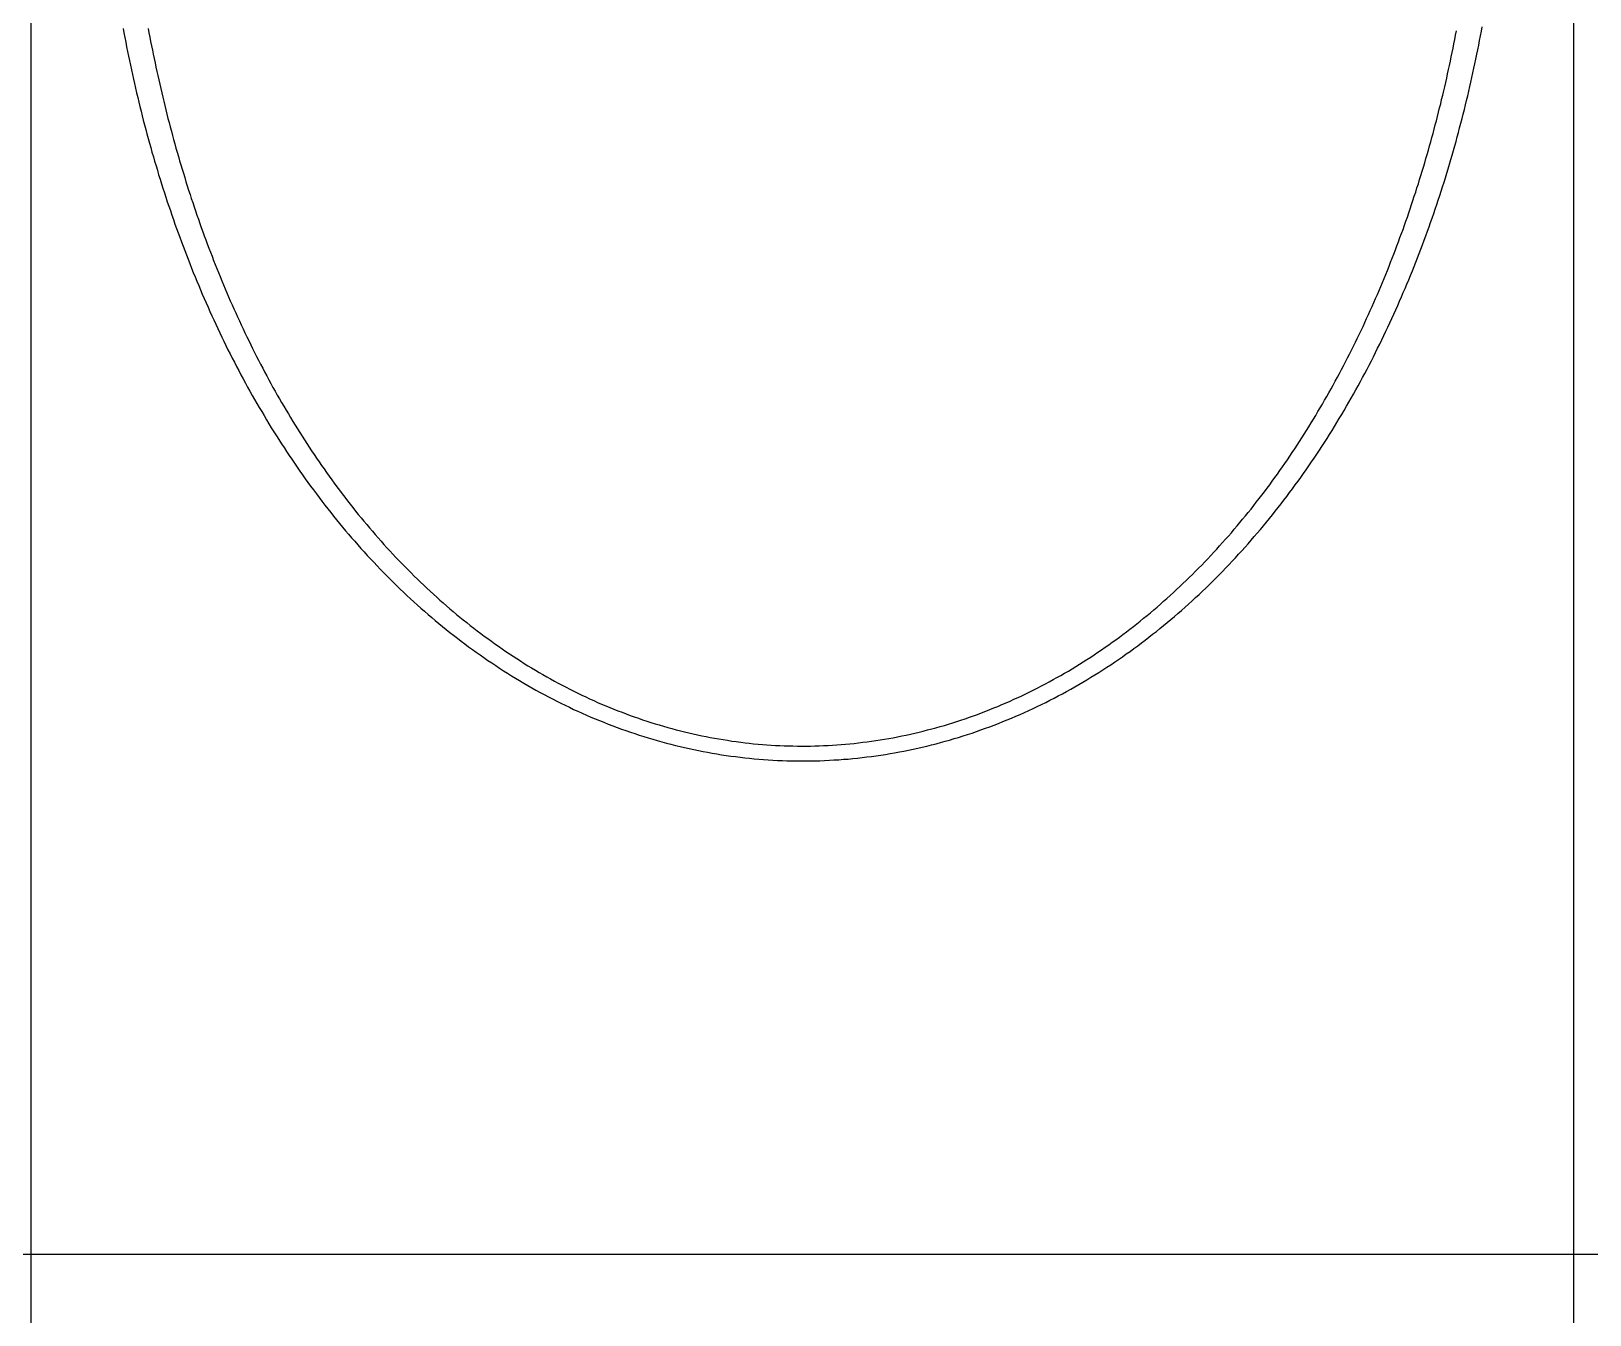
# Model space of a CAD drawing. Header units: millimetres. Extents: x 0 to 3800, y -67 to 2530.
# Drawn here: x 3326.2 to 3337.38, y 966.71 to 975.92 of the extents above; entities that cross this region are included whole.
import ezdxf
from ezdxf.lldxf.tags import DXFTag

# ---------------------------------------------------------------- set-up
doc = ezdxf.new("R2010")
doc.units = ezdxf.units.MM
doc.layers.add('내부선 및 부속', color=4, linetype='Continuous')
doc.layers.add('중심선', color=1, linetype='DASHED')
tags = doc.linetypes.add('DASHDOT', pattern=[70, 31, -13, 13, -13]).pattern_tags.tags
tags[10:11] = [DXFTag(74, 4), DXFTag(75, 0), DXFTag(340, '0'), DXFTag(46, 0.0), DXFTag(50, 0.0), DXFTag(44, 0.0), DXFTag(45, 0.0)]
tags[8:9] = [DXFTag(74, 4), DXFTag(75, 0), DXFTag(340, '0'), DXFTag(46, 0.0), DXFTag(50, 0.0), DXFTag(44, 0.0), DXFTag(45, 0.0)]
tags[6:7] = [DXFTag(74, 4), DXFTag(75, 0), DXFTag(340, '0'), DXFTag(46, 0.0), DXFTag(50, 0.0), DXFTag(44, 0.0), DXFTag(45, 0.0)]
tags[4:5] = [DXFTag(74, 4), DXFTag(75, 0), DXFTag(340, '0'), DXFTag(46, 0.0), DXFTag(50, 0.0), DXFTag(44, 0.0), DXFTag(45, 0.0)]
tags = doc.linetypes.add('DASHED', pattern=[25.72, 12.86, -12.86]).pattern_tags.tags
tags[6:7] = [DXFTag(74, 4), DXFTag(75, 0), DXFTag(340, '0'), DXFTag(46, 0.0), DXFTag(50, 0.0), DXFTag(44, 0.0), DXFTag(45, 0.0)]
tags[4:5] = [DXFTag(74, 4), DXFTag(75, 0), DXFTag(340, '0'), DXFTag(46, 0.0), DXFTag(50, 0.0), DXFTag(44, 0.0), DXFTag(45, 0.0)]

msp = doc.modelspace()

# ---------------------------------------------------------------- linework, layer by layer
at = {"layer": '내부선 및 부속', "linetype": 'Continuous'}
for p, q in [((3326.202, 946.003), (3326.202, 988.28)), ((3337.266, 946.003), (3337.266, 988.28))]:
    msp.add_line(p, q, dxfattribs=at)
at = {"layer": '내부선 및 부속', "linetype": 'Continuous', "flags": 128}
for points in [[(3326.861, 975.935), (3326.867, 975.902), (3326.873, 975.869), (3326.88, 975.836), (3326.886, 975.803), (3326.893, 975.77), (3326.9, 975.737), (3326.906, 975.704), (3326.913, 975.671), (3326.921, 975.638), (3326.928, 975.605), (3326.935, 975.572), (3326.943, 975.539), (3326.95, 975.506), (3326.958, 975.473), (3326.966, 975.44), (3326.974, 975.407), (3326.982, 975.374), (3326.99, 975.342), (3326.998, 975.309), (3327.006, 975.276), (3327.015, 975.243), (3327.024, 975.211), (3327.032, 975.178), (3327.041, 975.145), (3327.05, 975.113), (3327.059, 975.08), (3327.068, 975.048), (3327.078, 975.015), (3327.087, 974.983), (3327.097, 974.95), (3327.107, 974.918), (3327.116, 974.886), (3327.126, 974.853), (3327.136, 974.821), (3327.147, 974.789), (3327.157, 974.757), (3327.167, 974.724), (3327.178, 974.692), (3327.189, 974.66), (3327.2, 974.628), (3327.21, 974.596), (3327.222, 974.564), (3327.233, 974.532), (3327.244, 974.501), (3327.255, 974.469), (3327.267, 974.437), (3327.279, 974.405), (3327.291, 974.374), (3327.303, 974.342), (3327.315, 974.311), (3327.327, 974.279), (3327.339, 974.248), (3327.352, 974.216), (3327.364, 974.185), (3327.377, 974.154), (3327.39, 974.122), (3327.403, 974.091), (3327.416, 974.06), (3327.429, 974.029), (3327.443, 973.998), (3327.456, 973.967), (3327.47, 973.936), (3327.483, 973.905), (3327.497, 973.875), (3327.511, 973.844), (3327.526, 973.813), (3327.54, 973.783), (3327.554, 973.752), (3327.569, 973.722), (3327.584, 973.691), (3327.598, 973.661), (3327.613, 973.631), (3327.629, 973.601), (3327.644, 973.571), (3327.659, 973.541), (3327.675, 973.511), (3327.69, 973.481), (3327.706, 973.451), (3327.722, 973.421), (3327.738, 973.392), (3327.754, 973.362), (3327.771, 973.333), (3327.787, 973.303), (3327.804, 973.274), (3327.821, 973.245), (3327.838, 973.216), (3327.855, 973.187), (3327.872, 973.158), (3327.889, 973.129), (3327.907, 973.1), (3327.924, 973.071), (3327.942, 973.042), (3327.96, 973.014), (3327.978, 972.986), (3327.978, 972.986), (3327.996, 972.957), (3328.015, 972.929), (3328.033, 972.901), (3328.052, 972.873), (3328.071, 972.845), (3328.09, 972.817), (3328.109, 972.789), (3328.128, 972.761), (3328.147, 972.734), (3328.167, 972.706), (3328.187, 972.679), (3328.206, 972.652), (3328.226, 972.625), (3328.247, 972.598), (3328.267, 972.571), (3328.287, 972.544), (3328.308, 972.517), (3328.329, 972.49), (3328.35, 972.464), (3328.371, 972.438), (3328.392, 972.411), (3328.413, 972.385), (3328.435, 972.359), (3328.457, 972.333), (3328.478, 972.308), (3328.5, 972.282), (3328.522, 972.257), (3328.545, 972.231), (3328.567, 972.206), (3328.59, 972.181), (3328.612, 972.156), (3328.635, 972.131), (3328.658, 972.107), (3328.682, 972.082), (3328.705, 972.058), (3328.728, 972.034), (3328.752, 972.01), (3328.776, 971.986), (3328.8, 971.962), (3328.824, 971.938), (3328.848, 971.915), (3328.873, 971.892), (3328.897, 971.868), (3328.922, 971.845), (3328.947, 971.823), (3328.972, 971.8), (3328.997, 971.778), (3329.023, 971.755), (3329.048, 971.733), (3329.074, 971.711), (3329.1, 971.689), (3329.126, 971.668), (3329.152, 971.646), (3329.178, 971.625), (3329.205, 971.604), (3329.231, 971.583), (3329.258, 971.562), (3329.285, 971.542), (3329.312, 971.521), (3329.339, 971.501), (3329.366, 971.481), (3329.394, 971.462), (3329.421, 971.442), (3329.449, 971.423), (3329.477, 971.403), (3329.505, 971.385), (3329.533, 971.366), (3329.561, 971.347), (3329.59, 971.329), (3329.618, 971.311), (3329.647, 971.293), (3329.676, 971.275), (3329.705, 971.258), (3329.734, 971.241), (3329.763, 971.224), (3329.792, 971.207), (3329.822, 971.19), (3329.851, 971.174), (3329.881, 971.158), (3329.911, 971.142), (3329.941, 971.127), (3329.971, 971.111), (3330.001, 971.096), (3330.031, 971.081), (3330.062, 971.067), (3330.092, 971.052), (3330.123, 971.038), (3330.154, 971.024), (3330.185, 971.011), (3330.216, 970.997), (3330.247, 970.984), (3330.278, 970.971), (3330.309, 970.959), (3330.34, 970.946), (3330.372, 970.934), (3330.404, 970.922), (3330.435, 970.911), (3330.467, 970.9), (3330.499, 970.889), (3330.531, 970.878), (3330.531, 970.878), (3330.563, 970.867), (3330.595, 970.857), (3330.627, 970.847), (3330.659, 970.838), (3330.692, 970.828), (3330.724, 970.819), (3330.757, 970.81), (3330.789, 970.802), (3330.822, 970.794), (3330.855, 970.786), (3330.888, 970.778), (3330.921, 970.771), (3330.954, 970.764), (3330.987, 970.757), (3331.02, 970.75), (3331.053, 970.744), (3331.086, 970.738), (3331.119, 970.733), (3331.153, 970.727), (3331.186, 970.722), (3331.219, 970.717), (3331.253, 970.713), (3331.286, 970.709), (3331.32, 970.705), (3331.353, 970.701), (3331.387, 970.698), (3331.42, 970.695), (3331.454, 970.693), (3331.488, 970.69), (3331.521, 970.688), (3331.555, 970.686), (3331.589, 970.685), (3331.622, 970.684), (3331.656, 970.683), (3331.69, 970.682), (3331.723, 970.682), (3331.757, 970.682), (3331.791, 970.683), (3331.825, 970.683), (3331.858, 970.684), (3331.892, 970.686), (3331.926, 970.687), (3331.959, 970.689), (3331.993, 970.691), (3332.027, 970.694), (3332.06, 970.696), (3332.094, 970.699), (3332.127, 970.703), (3332.161, 970.707), (3332.194, 970.711), (3332.228, 970.715), (3332.261, 970.719), (3332.295, 970.724), (3332.328, 970.729), (3332.361, 970.735), (3332.394, 970.741), (3332.428, 970.747), (3332.461, 970.753), (3332.494, 970.76), (3332.527, 970.767), (3332.56, 970.774), (3332.592, 970.781), (3332.625, 970.789), (3332.658, 970.797), (3332.691, 970.805), (3332.723, 970.814), (3332.756, 970.823), (3332.788, 970.832), (3332.821, 970.842), (3332.853, 970.851), (3332.885, 970.861), (3332.917, 970.872), (3332.949, 970.882), (3332.981, 970.893), (3333.013, 970.904), (3333.045, 970.916), (3333.076, 970.927), (3333.108, 970.939), (3333.139, 970.951), (3333.171, 970.964), (3333.202, 970.977), (3333.233, 970.989), (3333.264, 971.003), (3333.295, 971.016), (3333.326, 971.03), (3333.356, 971.044), (3333.387, 971.058), (3333.417, 971.072), (3333.448, 971.087), (3333.478, 971.102), (3333.508, 971.117), (3333.538, 971.133), (3333.568, 971.148), (3333.598, 971.164), (3333.627, 971.18), (3333.657, 971.197), (3333.686, 971.213), (3333.715, 971.23), (3333.744, 971.247), (3333.773, 971.264), (3333.773, 971.264), (3333.802, 971.282), (3333.831, 971.299), (3333.859, 971.317), (3333.888, 971.335), (3333.916, 971.354), (3333.944, 971.372), (3333.972, 971.391), (3334, 971.41), (3334.028, 971.429), (3334.055, 971.449), (3334.083, 971.468), (3334.11, 971.488), (3334.137, 971.508), (3334.164, 971.528), (3334.191, 971.548), (3334.218, 971.569), (3334.244, 971.59), (3334.271, 971.611), (3334.297, 971.632), (3334.323, 971.653), (3334.349, 971.675), (3334.375, 971.696), (3334.401, 971.718), (3334.426, 971.74), (3334.452, 971.762), (3334.477, 971.785), (3334.502, 971.807), (3334.527, 971.83), (3334.552, 971.853), (3334.577, 971.876), (3334.601, 971.899), (3334.626, 971.922), (3334.65, 971.946), (3334.674, 971.969), (3334.698, 971.993), (3334.722, 972.017), (3334.745, 972.041), (3334.769, 972.066), (3334.792, 972.09), (3334.815, 972.115), (3334.838, 972.139), (3334.861, 972.164), (3334.884, 972.189), (3334.907, 972.214), (3334.929, 972.24), (3334.951, 972.265), (3334.973, 972.291), (3334.995, 972.316), (3335.017, 972.342), (3335.039, 972.368), (3335.06, 972.394), (3335.082, 972.42), (3335.103, 972.446), (3335.124, 972.473), (3335.145, 972.499), (3335.165, 972.526), (3335.186, 972.553), (3335.206, 972.579), (3335.227, 972.606), (3335.247, 972.633), (3335.267, 972.661), (3335.287, 972.688), (3335.306, 972.715), (3335.326, 972.743), (3335.345, 972.77), (3335.364, 972.798), (3335.383, 972.826), (3335.402, 972.854), (3335.421, 972.882), (3335.44, 972.91), (3335.458, 972.938), (3335.476, 972.966), (3335.495, 972.995), (3335.513, 973.023), (3335.531, 973.052), (3335.548, 973.081), (3335.566, 973.109), (3335.583, 973.138), (3335.601, 973.167), (3335.618, 973.196), (3335.635, 973.225), (3335.652, 973.255), (3335.668, 973.284), (3335.685, 973.313), (3335.701, 973.343), (3335.718, 973.372), (3335.734, 973.402), (3335.75, 973.431), (3335.766, 973.461), (3335.782, 973.491), (3335.797, 973.521), (3335.813, 973.551), (3335.828, 973.581), (3335.843, 973.611), (3335.858, 973.641), (3335.873, 973.671), (3335.888, 973.702), (3335.903, 973.732), (3335.917, 973.763), (3335.932, 973.793), (3335.932, 973.793), (3335.946, 973.824), (3335.96, 973.854), (3335.974, 973.885), (3335.988, 973.916), (3336.002, 973.947), (3336.015, 973.978), (3336.029, 974.009), (3336.042, 974.04), (3336.055, 974.071), (3336.068, 974.102), (3336.081, 974.133), (3336.094, 974.164), (3336.107, 974.196), (3336.119, 974.227), (3336.132, 974.258), (3336.144, 974.29), (3336.156, 974.321), (3336.168, 974.353), (3336.18, 974.384), (3336.192, 974.416), (3336.204, 974.448), (3336.215, 974.48), (3336.227, 974.511), (3336.238, 974.543), (3336.249, 974.575), (3336.26, 974.607), (3336.271, 974.639), (3336.282, 974.671), (3336.292, 974.703), (3336.303, 974.736), (3336.313, 974.768), (3336.324, 974.8), (3336.334, 974.832), (3336.344, 974.864), (3336.354, 974.897), (3336.363, 974.929), (3336.373, 974.962), (3336.383, 974.994), (3336.392, 975.027), (3336.401, 975.059), (3336.411, 975.092), (3336.42, 975.124), (3336.429, 975.157), (3336.437, 975.189), (3336.446, 975.222), (3336.455, 975.255), (3336.463, 975.288), (3336.472, 975.32), (3336.48, 975.353), (3336.488, 975.386), (3336.496, 975.419), (3336.504, 975.452), (3336.512, 975.485), (3336.519, 975.518), (3336.527, 975.55), (3336.534, 975.583), (3336.541, 975.616), (3336.549, 975.649), (3336.556, 975.682), (3336.563, 975.715), (3336.57, 975.749), (3336.576, 975.782), (3336.583, 975.815), (3336.589, 975.848), (3336.596, 975.881), (3336.602, 975.914), (3336.608, 975.947)], [(3327.041, 975.935), (3327.046, 975.904), (3327.052, 975.873), (3327.058, 975.842), (3327.064, 975.811), (3327.071, 975.78), (3327.077, 975.75), (3327.083, 975.719), (3327.09, 975.688), (3327.096, 975.657), (3327.103, 975.627), (3327.11, 975.596), (3327.117, 975.565), (3327.124, 975.534), (3327.131, 975.504), (3327.138, 975.473), (3327.145, 975.442), (3327.152, 975.412), (3327.16, 975.381), (3327.167, 975.351), (3327.175, 975.32), (3327.183, 975.29), (3327.191, 975.259), (3327.199, 975.229), (3327.207, 975.198), (3327.215, 975.168), (3327.223, 975.138), (3327.232, 975.107), (3327.24, 975.077), (3327.249, 975.047), (3327.258, 975.016), (3327.266, 974.986), (3327.275, 974.956), (3327.284, 974.926), (3327.293, 974.896), (3327.303, 974.865), (3327.312, 974.835), (3327.321, 974.805), (3327.331, 974.775), (3327.341, 974.745), (3327.35, 974.715), (3327.36, 974.686), (3327.37, 974.656), (3327.38, 974.626), (3327.391, 974.596), (3327.401, 974.566), (3327.411, 974.537), (3327.422, 974.507), (3327.433, 974.477), (3327.443, 974.448), (3327.454, 974.418), (3327.465, 974.389), (3327.476, 974.359), (3327.487, 974.33), (3327.499, 974.301), (3327.51, 974.271), (3327.522, 974.242), (3327.533, 974.213), (3327.545, 974.184), (3327.557, 974.155), (3327.569, 974.125), (3327.581, 974.096), (3327.593, 974.067), (3327.605, 974.039), (3327.618, 974.01), (3327.63, 973.981), (3327.643, 973.952), (3327.656, 973.923), (3327.669, 973.895), (3327.682, 973.866), (3327.695, 973.837), (3327.708, 973.809), (3327.722, 973.781), (3327.735, 973.752), (3327.749, 973.724), (3327.762, 973.696), (3327.776, 973.667), (3327.79, 973.639), (3327.804, 973.611), (3327.818, 973.583), (3327.833, 973.555), (3327.847, 973.527), (3327.862, 973.499), (3327.876, 973.472), (3327.891, 973.444), (3327.906, 973.416), (3327.921, 973.389), (3327.936, 973.361), (3327.952, 973.334), (3327.967, 973.306), (3327.983, 973.279), (3327.998, 973.252), (3328.014, 973.225), (3328.014, 973.225), (3328.03, 973.198), (3328.046, 973.171), (3328.062, 973.144), (3328.078, 973.117), (3328.095, 973.09), (3328.111, 973.064), (3328.128, 973.037), (3328.145, 973.01), (3328.162, 972.984), (3328.179, 972.958), (3328.196, 972.931), (3328.213, 972.905), (3328.231, 972.879), (3328.249, 972.853), (3328.266, 972.827), (3328.284, 972.801), (3328.302, 972.776), (3328.32, 972.75), (3328.338, 972.724), (3328.357, 972.699), (3328.375, 972.674), (3328.394, 972.648), (3328.413, 972.623), (3328.432, 972.598), (3328.451, 972.573), (3328.47, 972.548), (3328.489, 972.523), (3328.509, 972.499), (3328.528, 972.474), (3328.548, 972.45), (3328.568, 972.425), (3328.588, 972.401), (3328.608, 972.377), (3328.628, 972.353), (3328.649, 972.329), (3328.669, 972.305), (3328.69, 972.282), (3328.711, 972.258), (3328.732, 972.235), (3328.753, 972.211), (3328.774, 972.188), (3328.796, 972.165), (3328.817, 972.142), (3328.839, 972.119), (3328.861, 972.097), (3328.883, 972.074), (3328.905, 972.052), (3328.927, 972.03), (3328.949, 972.008), (3328.972, 971.986), (3328.994, 971.964), (3329.017, 971.942), (3329.04, 971.92), (3329.063, 971.899), (3329.086, 971.878), (3329.11, 971.857), (3329.133, 971.836), (3329.157, 971.815), (3329.181, 971.794), (3329.204, 971.774), (3329.229, 971.753), (3329.253, 971.733), (3329.277, 971.713), (3329.301, 971.693), (3329.326, 971.674), (3329.351, 971.654), (3329.376, 971.635), (3329.401, 971.615), (3329.426, 971.596), (3329.451, 971.577), (3329.476, 971.559), (3329.502, 971.54), (3329.527, 971.522), (3329.553, 971.504), (3329.579, 971.486), (3329.605, 971.468), (3329.631, 971.45), (3329.658, 971.433), (3329.684, 971.416), (3329.71, 971.399), (3329.737, 971.382), (3329.764, 971.365), (3329.791, 971.349), (3329.818, 971.333), (3329.845, 971.317), (3329.872, 971.301), (3329.899, 971.285), (3329.927, 971.27), (3329.954, 971.255), (3329.982, 971.24), (3330.01, 971.225), (3330.038, 971.21), (3330.065, 971.196), (3330.094, 971.182), (3330.122, 971.168), (3330.15, 971.154), (3330.179, 971.141), (3330.207, 971.128), (3330.236, 971.115), (3330.264, 971.102), (3330.264, 971.102), (3330.293, 971.09), (3330.322, 971.077), (3330.351, 971.065), (3330.38, 971.054), (3330.409, 971.042), (3330.439, 971.031), (3330.468, 971.02), (3330.498, 971.009), (3330.527, 970.998), (3330.557, 970.988), (3330.587, 970.978), (3330.616, 970.968), (3330.646, 970.958), (3330.676, 970.949), (3330.706, 970.94), (3330.736, 970.931), (3330.767, 970.922), (3330.797, 970.914), (3330.827, 970.906), (3330.858, 970.898), (3330.888, 970.891), (3330.919, 970.883), (3330.949, 970.876), (3330.98, 970.87), (3331.011, 970.863), (3331.042, 970.857), (3331.072, 970.851), (3331.103, 970.845), (3331.134, 970.84), (3331.165, 970.835), (3331.196, 970.83), (3331.227, 970.825), (3331.258, 970.821), (3331.29, 970.817), (3331.321, 970.813), (3331.352, 970.81), (3331.383, 970.806), (3331.415, 970.803), (3331.446, 970.801), (3331.477, 970.798), (3331.508, 970.796), (3331.54, 970.794), (3331.571, 970.793), (3331.603, 970.791), (3331.634, 970.79), (3331.665, 970.79), (3331.697, 970.789), (3331.728, 970.789), (3331.76, 970.789), (3331.791, 970.789), (3331.822, 970.79), (3331.854, 970.791), (3331.885, 970.792), (3331.917, 970.794), (3331.948, 970.795), (3331.979, 970.797), (3332.011, 970.8), (3332.042, 970.802), (3332.073, 970.805), (3332.105, 970.808), (3332.136, 970.812), (3332.167, 970.816), (3332.198, 970.82), (3332.229, 970.824), (3332.26, 970.828), (3332.291, 970.833), (3332.322, 970.838), (3332.353, 970.843), (3332.384, 970.849), (3332.415, 970.855), (3332.446, 970.861), (3332.477, 970.868), (3332.507, 970.874), (3332.538, 970.881), (3332.569, 970.888), (3332.599, 970.896), (3332.629, 970.904), (3332.66, 970.912), (3332.69, 970.92), (3332.72, 970.928), (3332.751, 970.937), (3332.781, 970.946), (3332.811, 970.955), (3332.841, 970.965), (3332.87, 970.975), (3332.9, 970.985), (3332.93, 970.995), (3332.96, 971.005), (3332.989, 971.016), (3333.018, 971.027), (3333.048, 971.038), (3333.077, 971.05), (3333.106, 971.062), (3333.135, 971.073), (3333.164, 971.086), (3333.193, 971.098), (3333.222, 971.111), (3333.25, 971.124), (3333.279, 971.137), (3333.307, 971.15), (3333.307, 971.15), (3333.336, 971.164), (3333.364, 971.177), (3333.392, 971.191), (3333.42, 971.206), (3333.448, 971.22), (3333.476, 971.235), (3333.503, 971.249), (3333.531, 971.265), (3333.558, 971.28), (3333.586, 971.295), (3333.613, 971.311), (3333.64, 971.327), (3333.667, 971.343), (3333.694, 971.359), (3333.72, 971.376), (3333.747, 971.392), (3333.773, 971.409), (3333.8, 971.426), (3333.826, 971.444), (3333.852, 971.461), (3333.878, 971.479), (3333.904, 971.497), (3333.93, 971.515), (3333.955, 971.533), (3333.981, 971.551), (3334.006, 971.57), (3334.031, 971.589), (3334.056, 971.607), (3334.081, 971.627), (3334.106, 971.646), (3334.131, 971.665), (3334.155, 971.685), (3334.18, 971.705), (3334.204, 971.725), (3334.228, 971.745), (3334.252, 971.765), (3334.276, 971.785), (3334.3, 971.806), (3334.323, 971.827), (3334.347, 971.848), (3334.37, 971.869), (3334.393, 971.89), (3334.416, 971.911), (3334.439, 971.933), (3334.462, 971.954), (3334.485, 971.976), (3334.507, 971.998), (3334.53, 972.02), (3334.552, 972.042), (3334.574, 972.065), (3334.596, 972.087), (3334.618, 972.11), (3334.64, 972.132), (3334.661, 972.155), (3334.683, 972.178), (3334.704, 972.201), (3334.725, 972.225), (3334.746, 972.248), (3334.767, 972.272), (3334.788, 972.295), (3334.809, 972.319), (3334.829, 972.343), (3334.85, 972.367), (3334.87, 972.391), (3334.89, 972.415), (3334.91, 972.439), (3334.93, 972.464), (3334.95, 972.488), (3334.969, 972.513), (3334.988, 972.538), (3335.008, 972.563), (3335.027, 972.588), (3335.046, 972.613), (3335.065, 972.638), (3335.084, 972.663), (3335.102, 972.688), (3335.121, 972.714), (3335.139, 972.739), (3335.157, 972.765), (3335.175, 972.791), (3335.193, 972.816), (3335.211, 972.842), (3335.229, 972.868), (3335.246, 972.894), (3335.263, 972.92), (3335.281, 972.947), (3335.298, 972.973), (3335.315, 972.999), (3335.332, 973.026), (3335.348, 973.052), (3335.365, 973.079), (3335.382, 973.106), (3335.398, 973.133), (3335.414, 973.16), (3335.43, 973.187), (3335.446, 973.214), (3335.462, 973.241), (3335.478, 973.268), (3335.493, 973.295), (3335.509, 973.322), (3335.509, 973.322), (3335.524, 973.35), (3335.539, 973.377), (3335.554, 973.405), (3335.569, 973.433), (3335.584, 973.46), (3335.599, 973.488), (3335.614, 973.516), (3335.628, 973.544), (3335.642, 973.572), (3335.657, 973.6), (3335.671, 973.628), (3335.685, 973.656), (3335.699, 973.684), (3335.712, 973.712), (3335.726, 973.74), (3335.74, 973.769), (3335.753, 973.797), (3335.766, 973.826), (3335.779, 973.854), (3335.792, 973.883), (3335.805, 973.911), (3335.818, 973.94), (3335.831, 973.969), (3335.843, 973.997), (3335.856, 974.026), (3335.868, 974.055), (3335.88, 974.084), (3335.893, 974.113), (3335.905, 974.142), (3335.916, 974.171), (3335.928, 974.2), (3335.94, 974.229), (3335.951, 974.258), (3335.963, 974.288), (3335.974, 974.317), (3335.985, 974.346), (3335.996, 974.376), (3336.007, 974.405), (3336.018, 974.435), (3336.029, 974.464), (3336.04, 974.494), (3336.05, 974.523), (3336.061, 974.553), (3336.071, 974.582), (3336.081, 974.612), (3336.091, 974.642), (3336.101, 974.672), (3336.111, 974.701), (3336.121, 974.731), (3336.131, 974.761), (3336.14, 974.791), (3336.15, 974.821), (3336.159, 974.851), (3336.168, 974.881), (3336.178, 974.911), (3336.187, 974.941), (3336.196, 974.971), (3336.204, 975.001), (3336.213, 975.031), (3336.222, 975.061), (3336.23, 975.092), (3336.239, 975.122), (3336.247, 975.152), (3336.255, 975.182), (3336.263, 975.213), (3336.271, 975.243), (3336.279, 975.273), (3336.287, 975.304), (3336.295, 975.334), (3336.302, 975.365), (3336.31, 975.395), (3336.317, 975.426), (3336.325, 975.456), (3336.332, 975.487), (3336.339, 975.517), (3336.346, 975.548), (3336.353, 975.578), (3336.36, 975.609), (3336.367, 975.64), (3336.373, 975.67), (3336.38, 975.701), (3336.386, 975.732), (3336.392, 975.763), (3336.399, 975.793), (3336.405, 975.824), (3336.411, 975.855), (3336.417, 975.886), (3336.423, 975.917)]]:
    msp.add_lwpolyline(points, dxfattribs=at)
at = {"layer": '중심선', "linetype": 'DASHDOT'}
msp.add_line((3380.741, 967.142), (3234.742, 967.142), dxfattribs=at)

doc.saveas('drawing.dxf')
